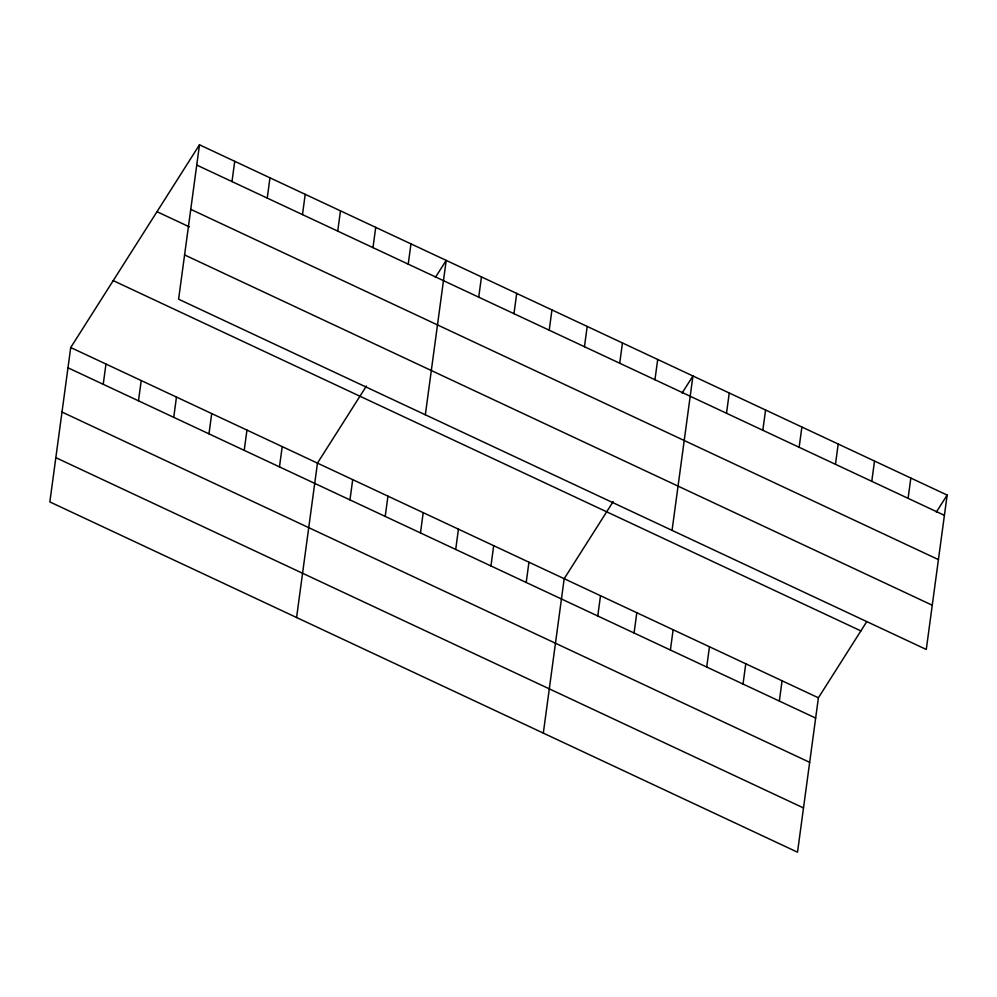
<?xml version="1.0" encoding="UTF-8"?>
<svg xmlns="http://www.w3.org/2000/svg" width="997" height="997" viewBox="0 0 997 997"><rect width="100%" height="100%" fill="white"/><g stroke="black" fill="none" stroke-linecap="round" stroke-linejoin="round"><path stroke-width="1.5" d="M199.487 144.802L178.6 299.2L926.275 649.471L947.15 495.073L199.487 144.802L70.725 347.529L49.85 501.927L797.513 852.198L818.4 697.8L866.555 621.966M103.227 384.319L105.969 364.042M138.483 400.831L141.225 380.555M173.727 417.344L176.469 397.068M231.989 181.579L234.731 161.315M208.971 433.857L211.713 413.581M267.233 198.091L269.975 177.827M244.215 450.37L246.957 430.093M302.477 214.604L305.219 194.34M279.472 466.883L282.213 446.606M337.734 231.13L340.476 210.853M296.583 617.517L317.457 463.119L366.435 386.013M372.978 247.642L375.719 227.366M349.959 499.908L352.701 479.632M408.222 264.155L410.963 243.879M385.203 516.421L387.945 496.145M425.333 414.789L446.207 260.391L435.377 277.44M420.46 532.934L423.202 512.657M478.722 297.181L481.464 276.904M455.704 549.447L458.446 529.17M513.966 313.694L516.708 293.417M490.948 565.96L493.689 545.683M549.21 330.206L551.952 309.93M526.204 582.472L528.933 562.196M584.454 346.719L587.196 326.443M543.315 733.107L564.19 578.709L613.167 501.603M619.71 363.232L622.452 342.956M597.764 615.996L600.506 595.72M654.954 379.745L657.696 359.468M634.08 633.008L636.821 612.731M672.065 530.379L692.94 375.981L682.11 393.03M670.395 650.019L673.137 629.755M726.514 413.269L729.256 392.992M706.711 667.03L709.453 646.766M762.83 430.28L765.571 410.004M743.027 684.054L745.768 663.778M799.145 447.292L801.887 427.028M779.342 701.065L782.084 680.789M835.461 464.303L838.203 444.039M871.777 481.314L874.519 461.05M908.093 498.338L910.834 478.062M936.32 512.134L947.15 495.073M196.745 165.066L944.408 515.349M190.751 209.333L938.426 559.604M156.99 211.7L189.418 226.892M184.595 254.933L932.257 605.216M113.209 280.631L860.885 630.902M70.725 347.529L818.4 697.8M67.983 367.793L815.658 718.077M62.001 412.06L809.664 762.331M55.832 457.66L803.507 807.944"/></g></svg>
